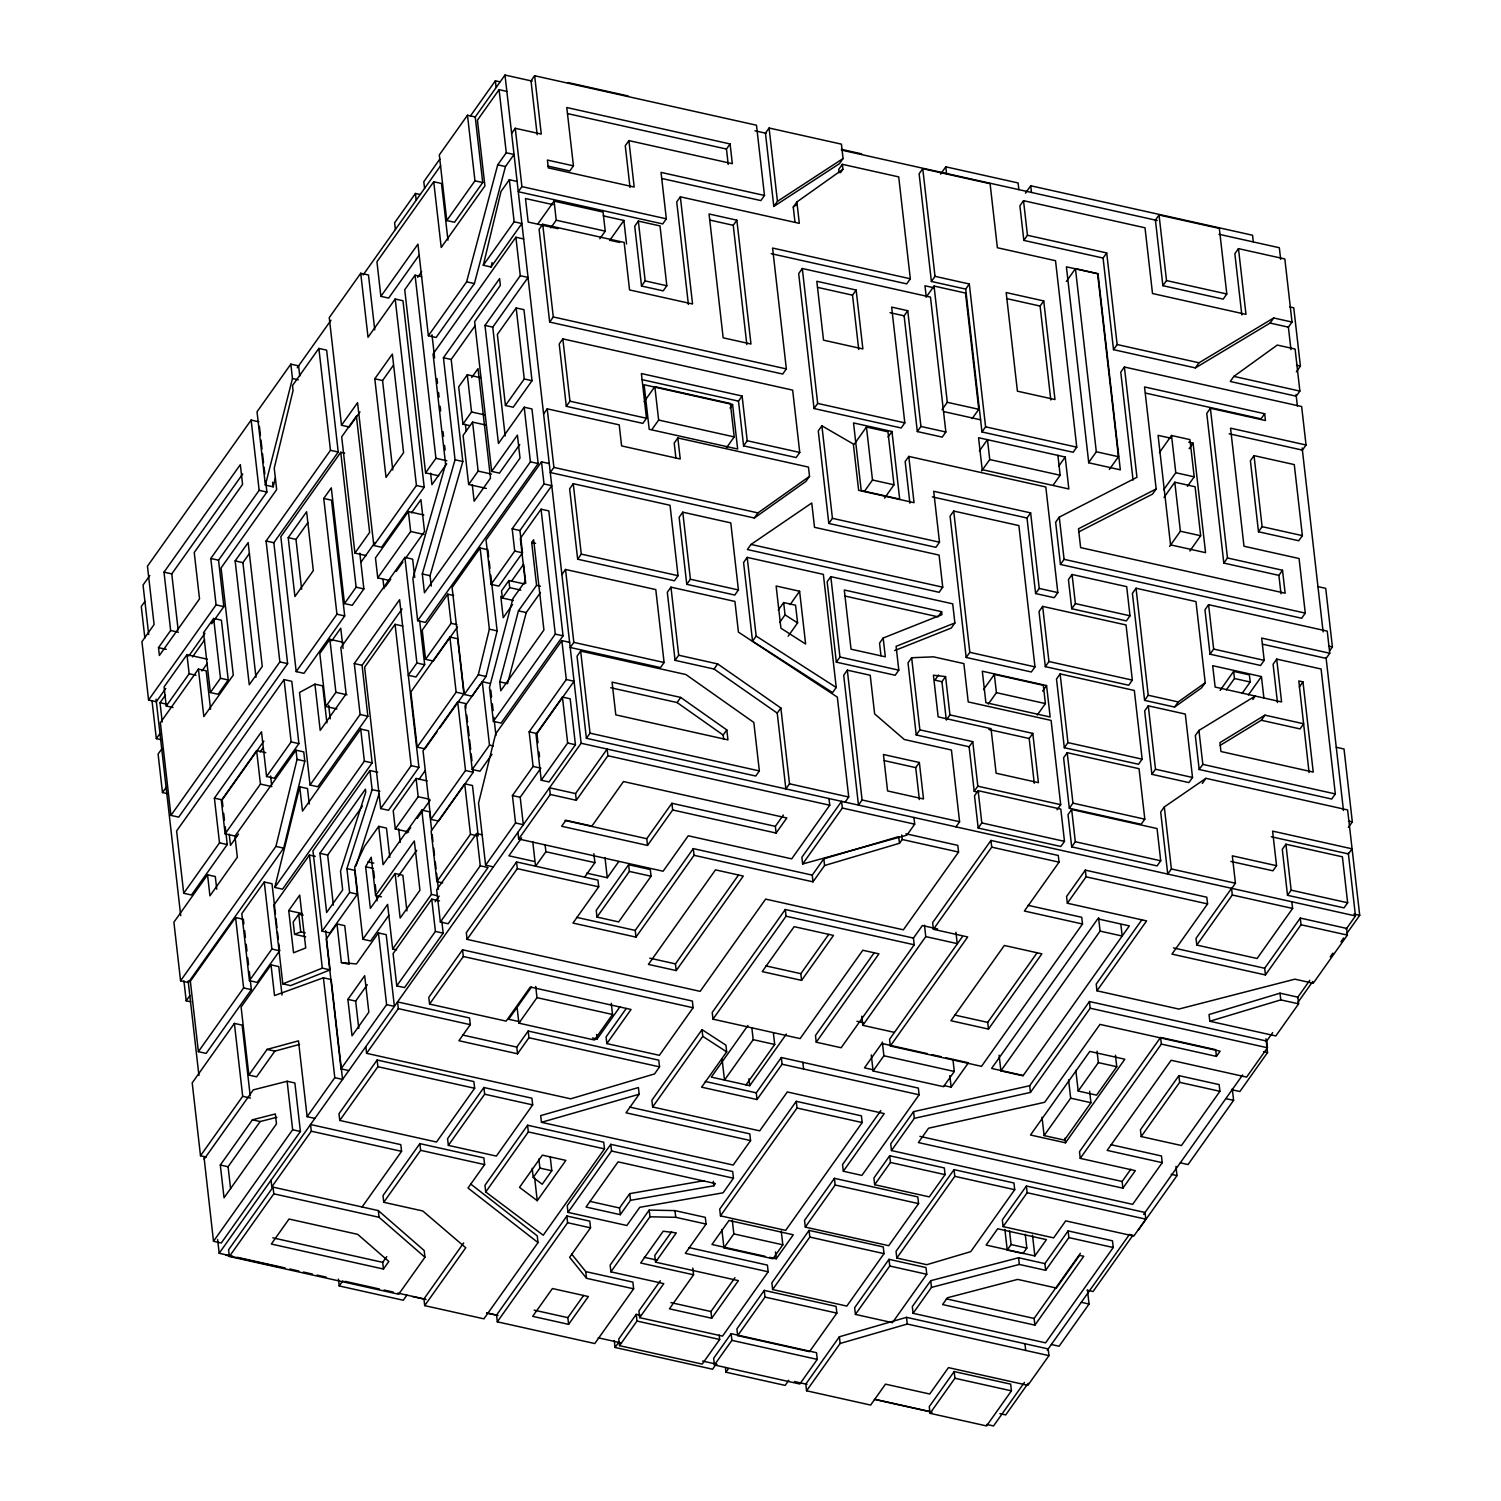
<?xml version="1.0" encoding="UTF-8"?>
<svg xmlns="http://www.w3.org/2000/svg" width="1501" height="1501" viewBox="0 0 1501 1501"><rect width="100%" height="100%" fill="white"/><g stroke="black" fill="none" stroke-linecap="round" stroke-linejoin="round"><path stroke-width="1.5" d="M483.284 265.264L514.149 221.792L521.898 223.518L491.052 266.99L483.284 265.264L501.015 191.471L509.346 179.726L517.113 181.452M491.052 266.99L492.122 262.525M180.57 980.791L275.94 846.395L297.048 759.412L295.997 750.181L303.746 751.907L304.816 761.138L283.708 848.14L188.338 982.517L180.57 980.791L173.891 922.214L207.551 874.802L215.3 876.546L216.744 889.155M490.789 575.239L497.131 630.889L486.061 676.482L472.065 696.22L464.297 694.494L478.312 674.756L489.364 629.144L480.114 547.996L487.881 549.722L488.669 556.683M299.731 786.805L302.489 811.122L360.728 729.073L368.477 730.799L372.135 762.902L282.526 889.174L274.758 887.429L299.731 786.805L307.499 788.55L309.244 804.011M275.452 477.75L273.144 486.831L265.377 485.086L292.47 378.533L290.838 364.143L298.605 365.869L299.768 376.151M499.758 681.867L518.464 610.851L536.57 585.334L531.692 542.499L533.643 539.76L543.925 629.988L500.771 690.779L499.758 681.867L507.526 683.593L526.232 612.577L540.454 592.539M506.269 152.746L514.036 154.472L505.462 166.555L474.391 283.558L436.116 337.481L428.367 335.755L466.623 281.832L497.713 164.81L506.269 152.746L499.082 89.647L506.85 91.392M491.671 471.389L517.413 435.14L520.021 458.086L424.445 592.782L422.306 573.964L455.047 459.775L443.433 357.726L499.589 278.604L500.358 285.396L474.616 321.664L491.671 471.389L499.439 473.134L519.759 444.502M431.256 586.14L430.055 575.69L462.815 461.501L451.182 359.471L475.254 325.548M346.9 868.61L354.668 870.336L357.388 894.164L329.864 932.928L322.115 931.202L349.62 892.438L346.9 868.61L372.117 789.62L369.94 770.52L377.689 772.246M356.056 865.946L379.171 793.56M406.921 910.919L402.85 875.271L395.101 873.544L370.372 908.386L365.625 866.734L371.216 857.24L375.588 895.553L381.404 896.847M258.904 421.819L251.136 420.074L147.454 566.196L154.096 624.529L141.938 641.659L148.58 699.991L156.329 701.736L165.785 688.415M290.838 364.143L257.027 411.781L265.377 485.086M467.486 115.239L439.305 154.941L446.773 220.534L454.54 222.261L482.722 182.54L475.235 116.965L467.486 115.239L474.954 180.814L446.773 220.534M419.98 194.473L415.439 193.46L394.613 222.805L395.363 229.522M439.887 159.012L423.807 181.677L424.577 188.376M470.395 116.009L495.368 80.81L499.795 81.805M374.743 329.882L368.495 275.002L360.728 273.276L329.244 317.63L341.515 425.271L349.283 426.997L359.959 411.949M149.8 575.54L143.045 585.052L148.693 634.548M297.236 367.801L330.989 320.22M363.111 274.983L440.656 165.71M475.104 117.153L504.993 75.05L532.255 81.129M447.955 240.141L441.5 183.478L433.733 181.752L376.939 261.756L380.879 296.354L388.646 298.08L419.079 255.208M499.082 89.647L477.431 120.174L484.917 185.918L441.219 247.477L433.733 181.752M198.413 669.09L160.363 722.713L170.926 815.399L178.694 817.126L287.629 663.63L273.839 542.743L338.232 452.026L326.618 350.146L318.869 348.42L292.507 385.551L293.07 390.523L274.233 468.181L276.672 489.57L221.079 567.922L233.274 675.094L203.836 716.596L198.413 669.09L206.181 670.816L210.572 709.279M164.003 572.162L240.329 464.616L242.58 484.354L194.229 552.481L199.52 598.899L159.369 655.468L158.487 647.644L170.645 630.495L164.003 572.162L171.771 573.889L242.749 473.884M144.903 601.394L141.282 606.498L144.865 638.056M661.903 178.506L760.857 200.571L764.478 195.468L756.485 125.221L534.637 75.744L531.016 80.848L537.152 134.696M380.879 296.354L417.935 244.156L428.367 335.755M511.635 133.383L515.256 128.279L541.279 134.077L534.637 75.744M148.58 699.991L216.088 604.884L210.797 558.466L259.148 490.32L251.136 420.074M341.515 425.271L357.557 402.681L373.824 545.52L381.592 547.265L424.201 487.225L402.962 300.744L395.195 299.018L368.026 337.293L360.728 273.276M421.612 276.653L415.064 275.19L404.726 289.749L425.59 472.871L438.705 475.798M417.653 277.366L421.687 271.7M211.697 623.741L223.837 606.61L218.546 560.192L266.897 492.065L265.621 480.733M235.15 560.905L248.153 542.593L262.262 666.425L249.26 684.737L235.15 560.905L242.918 562.631L249.41 553.475M374.8 378.796L392.361 354.067L403.581 452.664L386.038 477.393L374.8 378.796L382.567 380.522L393.375 365.306M170.926 815.399L279.861 661.903L266.09 541.017L330.464 450.3L318.869 348.42M207.307 659.202L186.968 654.661L164.059 686.933L166.236 706.014L173.009 707.534M213.649 618.45L203.536 632.709L210.346 692.524L218.114 694.269L228.227 679.991L221.416 620.176L213.649 618.45L220.478 678.264L210.346 692.524M188.732 656.068L204.943 633.253M515.256 128.279L521.916 186.612L518.277 191.715L662.71 223.93L666.331 218.827L661.04 172.39L764.478 195.468M162.221 721.962L160.025 702.712L165.448 695.076M192.484 656.969L204.661 639.82M344.63 453.152L340.746 452.27L280.837 536.701L296.204 671.604L303.971 673.33L344.705 615.935L331.515 500.189L323.747 498.463L336.937 614.209L296.204 671.604M166.236 706.014L189.145 673.743L186.968 654.661M288.211 537.658L306.617 511.747L313.315 570.624L294.928 596.554L288.211 537.658L295.978 539.384L307.799 522.723M323.747 498.463L331.289 487.844L344.479 603.59L352.247 605.316L363.88 588.917L359.808 553.156M201.941 670.966L207.344 663.329M160.888 739.655L156.329 738.642L159.969 733.52M515.894 237.233L433.057 353.992L445.609 464.278L412.869 578.467L417.672 620.682L425.44 622.408L538.165 463.565L531.954 408.947L524.187 407.221L498.445 443.489L484.992 325.417L520.284 275.696L515.894 237.233L523.661 238.978M630.026 187.512L625.26 145.728L628.9 140.606L732.338 163.684L730.086 143.946L566.778 107.528L573.438 165.861L569.798 170.964L548.109 166.142M161.714 748.98L158.093 754.084L162.483 792.547L167.043 793.56M537.865 223.968L554.057 201.134L603.064 212.054L605.241 231.154L599.837 238.753M842.342 164.322L842.905 169.294L796.881 201.96L799.32 223.349L680.347 196.819L692.561 303.99L629.557 289.937L624.153 242.43L542.724 224.268L539.103 229.39L549.666 322.077L782.715 374.049L786.355 368.927L772.583 248.04L910.319 278.773L898.705 176.893L842.342 164.322L838.703 169.425L839.078 172.746M550.829 227.833L556.233 220.215L554.057 201.134M162.483 792.547L166.104 787.425M505.162 435.965L492.76 327.143L528.052 277.422L520.284 275.696M480.583 377.708L467.299 374.743L458.687 386.864L462.946 424.108L469.588 425.59M516.175 307.949L497.356 334.46L505.443 405.495L513.211 407.221L532.029 380.71L523.943 309.675L516.175 307.949L524.262 378.984L505.443 405.495M471.746 377.501L478.031 368.627L490.508 478.144L474.147 501.221L472.29 484.898M354.93 553.1L369.64 532.386L356.394 416.133L341.684 436.847L354.93 553.1L366.225 555.614M360.859 562.387L375.044 542.405M373.824 545.52L416.434 485.48L395.195 299.018M425.59 472.871L435.928 458.312L415.064 275.19M462.946 424.108L471.539 411.968L467.299 374.743M183.722 893.264L219.502 842.849L214.399 798.138L261.493 731.794L266.578 776.505L274.345 778.231L298.905 743.633L291.794 681.323L284.045 679.597L176.611 830.954L183.722 893.264L191.49 894.99L227.251 844.575L225.225 826.695M423.882 515.012L408.385 511.56L375.475 557.922L377.745 577.866L388.815 580.324M485.855 425.064L472.571 422.1L463.077 435.459L468.668 484.485L486.38 488.425M344.479 603.59L356.131 587.191L340.746 452.27M411.462 512.929L420.899 499.608L424.539 531.56L405.645 558.184M446.698 463.884L431.932 484.692L430.618 473.171M549.666 322.077L553.287 316.955L542.724 224.268M609.669 240.498L623.872 220.459L603.289 215.863M343.147 642.297L329.864 639.332L319.807 653.517L325.848 706.502L336.918 708.96M331.759 640.852L340.746 628.187L343.054 648.47M377.745 577.866L410.655 531.485L408.385 511.56M265.79 752.676L256.633 750.631L221.322 800.408L225.112 833.824L236.558 836.376M222.936 806.581L222.167 799.864L263.876 741.1M260.105 751.945L262.769 748.192M638.338 221.097L634.717 226.201L641.527 286.034L663.198 290.856L666.819 285.753L660.008 225.919L638.338 221.097L645.167 280.912L641.527 286.034M414.726 577.51L412.644 559.141L404.876 557.396L340.84 647.644L346.112 693.912L320.201 730.405L314.929 684.156L322.696 685.882L326.899 722.9M385.382 586.722L390.785 579.105M396.189 571.506L402.943 561.993M562.837 338.888L559.216 344.01L566.309 406.321L642.86 423.376L646.481 418.272L641.396 373.561L742.113 396.02L747.217 440.731L743.595 445.853L796.13 457.561L799.752 452.458L792.659 390.129L562.837 338.888L569.948 401.199L566.309 406.321M468.668 484.485L478.144 471.108L472.571 422.1M225.112 833.824L260.442 784.066L256.633 750.631M266.578 776.505L291.138 741.907L284.045 679.597M680.347 196.819L676.726 201.922L688.396 304.44M402.043 608.956L362.06 665.299L367.858 716.24L317.837 786.749L310.069 785.004L360.109 714.495L354.292 663.555L399.604 599.706L418.929 767.367L388.478 810.296L380.71 808.551L364.612 667.27L395.063 624.341L402.831 626.067M325.848 706.502L335.886 692.336L329.864 639.332M295.997 750.181L234.944 836.188L237.346 857.221L209.934 895.834L207.551 874.802M238.509 834.087L230.497 845.363L229.24 834.237M728.21 164.416L726.465 149.049L730.086 143.946M543.606 413.938L547.227 408.835L619.219 424.877L621.602 445.91L680.234 458.987L677.833 437.954L808.457 467.092L809.508 476.324L805.868 481.446L754.328 518.014L550.267 472.515L553.907 467.411L547.227 408.835M417.672 620.682L530.416 461.839L524.187 407.221M769.094 128.017L765.454 133.139L773.803 206.444L839.434 163.665L843.055 158.543L841.423 144.152L769.094 128.017L777.443 201.34L773.803 206.444M480.114 547.996L452.101 587.473L464.297 694.494M453.583 595.503L447.767 594.19L422.231 630.176L425.552 659.314L433.32 661.04L457.505 626.949M549.253 463.565L541.486 461.839L486.043 539.966L491.09 584.377L498.857 586.103L522.479 552.818L519.946 530.528L551.768 485.686L544.019 483.96L512.179 528.802L514.712 551.073L491.09 584.377M243.875 923.79L243.35 919.25L235.582 917.524L190.364 981.241L198.376 1051.657L206.144 1053.402L251.38 989.666L249.297 971.485M404.876 557.396L416.903 663.01L408.216 675.262L415.983 676.989L424.67 664.755L419.698 621.133M275.434 913.771L272 883.733L264.251 881.988L241.792 913.621L249.429 980.66L257.196 982.404L279.636 950.771L278.848 943.829M746.823 344.555L733.239 225.3L736.86 220.178L709.054 213.986L723.163 337.819L750.969 344.029L736.86 220.178M425.552 659.314L451.088 623.328L447.767 594.19M190.74 1001.824L186.199 1000.811L189.839 995.688M439.718 728.004L463.903 693.912L457.636 638.769L449.868 637.043L410.88 691.961L417.165 747.123L424.933 748.849L437.035 731.794M541.054 509.177L520.322 538.39L525.2 581.243L512.873 598.599L489.495 687.402L493.36 721.362L501.128 723.088L563.063 635.824L548.822 510.903L541.054 509.177L555.295 634.097L493.36 721.362M274.758 887.429L364.368 761.157L360.728 729.073M315.248 856.339L309.431 855.045L273.839 905.197L282.807 983.868L290.575 985.613L330.089 969.89L325.604 930.639M573.251 483.697L569.63 488.801L577.66 559.216L674.418 580.793L678.039 575.69L670.028 505.274L573.251 483.697L581.281 554.113L577.66 559.216M369.94 770.52L312.959 850.823L322.115 931.202M524.412 583.964L508.914 580.512L501.54 590.887L502.366 598.017L513.436 600.494M511.503 581.262L523.568 564.282L525.763 583.476M319.901 853.318L365.4 789.207L365.737 792.153L340.521 871.124L342.66 889.924L326.636 912.514L319.901 853.318L327.668 855.063L362.454 806.037M502.366 598.017L509.721 587.641L508.914 580.512M644.135 401.724L654.83 386.639L730.387 403.488L734.195 436.904L726.165 448.217M288.736 910.582L299.712 895.121L305.735 947.938L293.539 952.779L288.736 910.582L302.02 913.546M794.967 222.035L793.26 207.063L796.881 201.96M512.591 604.509L503.21 617.718L500.79 596.385M198.376 1051.657L243.612 987.939L235.582 917.524M249.429 980.66L271.887 949.045L264.251 881.988M303.183 915.178L298.755 914.203L293.183 922.046L294.571 934.354L305.66 936.812M417.165 747.123L456.154 692.186L449.868 637.043M380.71 808.551L411.161 765.641L395.063 624.341M282.019 995.088L278.773 966.588L271.024 964.862L241.098 1007.002L248.866 1075.091L256.615 1076.817L274.852 1051.132L299.525 1044.415M465.967 708.097L465.46 703.519L457.692 701.793L423.019 750.65L430.843 819.358L438.592 821.085L473.284 772.227L472.759 767.63M651.959 429.474L658.639 420.055L654.83 386.639M250.198 1095.768L242.149 1025.127L234.381 1023.401L192.203 1082.859L200.496 1155.751L206.331 1157.065M840.485 172.709L842.905 169.294M389.81 857.39L386.47 828.102L378.721 826.357L364.537 846.339L354.668 867.128L362.886 939.251L370.634 940.977L388.853 915.31M490.039 683.443L482.271 681.717L464.991 706.089L472.215 769.488L479.964 771.233L491.953 754.346M427.166 780.914L416.096 778.456L393.206 810.709L395.288 828.984L408.572 831.948M561.899 574.583L565.521 569.461L655.787 589.593L664.099 662.504L660.478 667.607L570.211 647.475L573.832 642.372L565.521 569.461M418.835 779.582L425.365 770.388M395.288 828.984L418.179 796.731L416.096 778.456M677.833 437.954L674.212 443.076L675.882 457.786M336.974 923.941L341.365 962.535L349.133 964.261L344.742 925.667L336.974 923.941L326.261 939.026L341.046 1068.862L348.814 1070.588M802.303 268.51L798.682 273.632L814.049 408.535L901.182 427.973L904.822 422.85L891.632 307.105L907.749 310.707L920.939 426.453L917.317 431.556L942.215 437.11L945.855 432.007L930.47 297.104L802.303 268.51L817.67 403.413L814.049 408.535M431.65 830.072L429.567 811.835L421.8 810.108L383.074 864.689L378.721 826.357M406.752 833.149L410.674 827.614M417.203 818.42L430.262 800.014M375.588 895.553L414.314 840.973L419.942 890.243L400.167 918.087L395.101 873.544M248.866 1075.091L267.084 1049.405L298.474 1040.85L307.123 1116.669L314.891 1118.414M430.843 819.358L465.516 770.482L457.692 701.793M569.63 642.353L561.862 640.627L495.63 733.933L478.538 803.166L485.611 865.176L493.379 866.903M472.215 769.488L489.495 745.115L482.271 681.717M730.011 408.084L732.582 404.482L644.117 384.744L649.201 429.305L737.648 449.024L732.582 404.482M398.046 876.584L416.734 850.241M200.496 1155.751L242.693 1096.312L234.381 1023.401M478.219 836.001L472.477 785.53L464.71 783.803L431.125 831.122L436.885 881.594L442.701 882.888M743.595 445.853L738.492 401.142L742.113 396.02M204.136 1159.185L253.331 1089.857L287.123 1081.264L294.89 1082.99L300.406 1131.491L221.266 1243.016L213.498 1241.271L204.061 1157.477M362.886 939.251L387.596 904.409L392.68 948.97L396.564 949.833M341.046 1068.862L386.62 1004.657L394.388 1006.383L386.207 934.654L378.44 932.928L356.431 963.961L341.365 962.535M580.662 651.078L577.041 656.181L586.384 738.286L755.716 776.036L759.356 770.932L753.821 722.45L685.919 674.549L580.662 651.078L590.024 733.163L586.384 738.286M965.687 289.093L981.973 431.95L1073.14 452.27L1076.761 447.167L1055.522 260.705L997.377 247.74L990.097 183.704L922.759 168.694L919.119 173.797L931.389 281.456L965.687 289.093L969.308 283.989L935.01 276.334L931.389 281.456M682.767 512.179L679.127 517.301L686.764 584.339L734.796 595.053L738.417 589.949L730.781 522.892L682.767 512.179L690.404 579.236L686.764 584.339M220.309 1165.02L252.412 1119.802L275.34 1113.967L276.465 1123.911L224.043 1197.779L220.309 1165.02L228.077 1166.746L260.161 1121.547L276.841 1117.288M485.611 865.176L515.556 822.98L512.441 795.549L533.099 766.429L529.159 731.831L566.29 679.521L561.862 640.627M347.894 999.385L364.687 975.725L368.833 1012.181L352.041 1035.84L347.894 999.385L355.662 1001.111L367.276 984.731M562.425 697.046L536.007 734.27L541.242 780.22L549.01 781.946L575.427 744.74L570.192 698.791L562.425 697.046L567.659 743.014L541.242 780.22M537.977 742.789L536.926 733.576L574.057 681.248L566.29 679.521M858.722 349.527L852.53 295.172L856.152 290.049L816.807 281.287L823.524 340.164L862.869 348.945L856.152 290.049M436.885 881.594L470.47 834.275L464.71 783.803M940.583 174.154L945.78 166.817L1018.11 182.953L1018.879 189.651M392.68 948.97L431.406 894.39L421.8 810.108M482.421 834.837L476.586 833.543L436.678 889.793L440.356 922.027L448.124 923.753L488.031 867.522L480.264 865.796L440.356 922.027M439.512 900.9L431.744 899.174L393.093 953.623L396.771 985.876L404.538 987.602L443.17 933.153L441.857 921.633M435.159 901.763L439.174 896.116M515.556 822.98L523.324 824.706L520.19 797.294L540.867 768.156L533.099 766.429M845.082 802.116L848.722 797.012L837.333 697.121L738.436 632.127L734.927 601.432L670.947 587.154L667.307 592.276L675.075 660.346L714.063 669.033L777.237 713.106L785.867 788.926L789.507 783.803L780.858 707.984L717.684 663.93L678.696 655.224L675.075 660.346M213.498 1241.271L292.639 1129.746L287.123 1081.264M396.771 985.876L435.421 931.408L431.744 899.174M307.123 1116.669L334.798 1077.68L323.409 977.789L274.514 995.557L271.024 964.862M910.319 278.773L906.698 283.877L771.214 253.669M232.824 1256.299L219.184 1253.26L581.112 743.258L504.993 75.05M229.353 1256.487L273.82 1193.82L273.051 1187.122L228.584 1249.789L229.353 1256.487L398.684 1294.237L424.952 1257.238L424.183 1250.539L378.308 1210.594L271.812 1186.859L311.307 1131.21L310.538 1124.512L400.805 1144.644L401.574 1151.342L362.079 1206.992M366.582 1053.327L398.309 1008.616L397.559 1001.918L469.532 1017.978L470.301 1024.676L458.912 1040.718L517.545 1053.796L528.934 1037.735L528.164 1031.037L658.77 1060.175L659.539 1066.873L654.53 1073.928L570.643 1098.826L366.582 1053.327L365.831 1046.629M828.984 798.532L829.753 805.23L791.702 858.853L688.246 835.776L663.104 871.218L518.689 839.003L550.285 794.479L549.516 787.781L575.54 793.579L607.136 749.055L607.905 755.754L576.309 800.277L550.285 794.479M521.635 837.839L508.895 855.795L534.075 861.405M754.328 518.014L757.949 512.91L809.508 476.324M908.78 456.417L914.053 502.685L858.628 490.32L853.356 444.052L821.891 425.815L818.27 430.918L828.815 523.455L935.874 547.321L939.495 542.217L933.697 491.277L1030.643 512.892L1039.236 588.448L1035.615 593.552L1054.209 597.698L1057.83 592.595L1045.803 486.981L908.78 456.417L905.159 461.539L909.906 503.173M694.044 855.307L812.998 881.837L824.593 865.514L899.474 843.281L898.724 836.582L823.824 858.816L812.247 875.139L693.274 848.609L694.044 855.307L635.974 937.112L572.969 923.059L598.711 886.81L597.942 880.111L516.532 861.949L466.323 932.684L467.092 939.382L700.141 991.354L765.623 899.099L903.377 929.813L958.557 852.061L957.788 845.363L905.929 833.787M917.317 431.556L904.127 315.81L907.749 310.707M377.126 1060.006L338.982 1113.742L339.751 1120.44L436.51 1142.017L474.654 1088.281L473.884 1081.583L377.126 1060.006L377.896 1066.704L339.751 1120.44M467.092 939.382L517.301 868.647L516.532 861.949M462.552 949.814L428.798 997.377L429.567 1004.075L506.118 1021.13L530.322 987.02L631.058 1009.479L606.836 1043.608L659.371 1055.316L693.124 1007.753L692.374 1001.054L462.552 949.814L463.321 956.512L429.567 1004.075M926.136 297.217L934.054 286.053L965.518 293.07L978.765 409.304L972.16 418.61M751.025 544.431L747.385 549.535L939.119 592.295L942.741 587.191L939.082 555.089L814.518 527.32L811.76 503.004L751.025 544.431L942.741 587.191M747.198 557.396L743.577 562.519L752.545 641.19L832.605 692.599L836.245 687.496L823.355 574.376L747.198 557.396L756.166 636.068L752.545 641.19M545.126 845.007L545.895 851.742L535.557 866.302L532.742 841.629M1025.464 193.16L1030.718 185.768L1252.566 235.244L1253.316 241.942M1103.085 258.059L1113.517 349.658L1195.378 367.914L1270.071 323.071L1288.402 327.162L1292.023 322.058L1284.837 258.96L1238.475 248.622L1245.98 314.366L1152.505 293.521L1145 227.777L1023.513 200.684L1019.892 205.787L1023.832 240.385L1103.085 258.059L1106.706 252.937L1027.453 235.263L1023.832 240.385M854.294 444.146L866.452 427.016L887.954 431.819L893.996 484.804L884.558 498.126M610.719 687.739L677.082 702.543L680.722 697.44L726.822 729.936L727.947 739.88L615.804 714.87L612.07 682.129L680.722 697.44M714.063 669.033L717.684 663.93M888.048 437.035L891.969 431.5L853.525 422.926L861.218 490.546L899.681 499.12L891.969 431.5M828.815 523.455L832.436 518.333L821.891 425.815M584.564 877.241L594.903 862.662L593.871 853.694M778.25 610.175L783.653 602.558L795.568 605.222L797.594 622.915L788.138 636.218M864.388 491.427L872.494 480.001L866.452 427.016M790.164 604.547L799.601 591.244L776.13 586.009L780.933 628.206L805.624 644.042L799.601 591.244M779.657 622.465L785.042 614.866L783.653 602.558M586.685 873.15L607.286 877.747L618.75 861.574M538.015 1242.584L467.993 1188.023L484.617 1164.588L483.866 1157.89L419.867 1143.631L382.999 1195.584L383.749 1202.282L422.757 1210.969L465.76 1247.763L424.689 1305.626L483.904 1318.835L538.015 1242.584L537.264 1235.886L470.92 1184.195M531.448 987.151L508.651 1019.254L520.003 1021.787M942.028 409.735L947.3 402.306L934.054 286.053M383.749 1202.282L420.636 1150.329L419.867 1143.631M830.803 576.647L827.164 581.769L836.338 662.147L895.178 675.262L898.818 670.159L896.097 646.331L954.88 622.953L952.703 603.834L830.803 576.647L839.96 657.025L836.338 662.147M647.513 845.419L672.673 809.977L776.111 833.055L786.805 817.97L623.497 781.552L591.901 826.094L565.877 820.278L561.637 826.263L647.513 845.419L646.762 838.703L671.904 803.279L775.342 826.357L783.372 815.043M628.619 864.726L596.235 910.375L596.985 917.073L618.656 921.914L651.059 876.246L650.289 869.548L628.619 864.726L629.388 871.424L596.985 917.073M723.651 739.036L723.182 735.058L726.822 729.936M611.263 1003.268L612.539 1014.488L594.452 1040.005L518.896 1023.157L536.983 997.64L535.707 986.42M406.902 1295.138L403.281 1300.241L339.207 1285.944L342.847 1280.841M483.885 1087.512L447.579 1138.677L448.349 1145.376L496.362 1156.089L532.686 1104.905L531.917 1098.207L483.885 1087.512L484.654 1094.21L448.349 1145.376M1050.813 400.016L1040.099 306.054L1043.739 300.932L1006.177 292.564L1017.415 391.179L1054.978 399.547L1043.739 300.932M517.545 1053.796L516.776 1047.098L528.164 1031.037M1066.404 281.4L1075.448 268.641L1097.569 273.576L1118.433 456.698L1109.37 469.457M383.449 1269.039L388.834 1261.459L357.688 1234.347L289.036 1219.037L271.306 1244.029L383.449 1269.039L382.699 1262.341L386.733 1256.656M777.237 713.106L780.858 707.984M981.973 431.95L985.594 426.828L969.308 283.989M635.974 937.112L635.223 930.414L693.274 848.609M979.365 451.032L987.47 439.605L989.741 459.55L981.635 470.958M1159.035 214.981L1155.414 220.103L1162.881 285.678L1223.184 299.131L1226.805 294.008L1219.337 228.433L1159.035 214.981L1166.521 280.574L1162.881 285.678M953.717 511.053L950.077 516.156L966.175 657.457L1031.356 671.979L1034.977 666.876L1018.879 525.575L953.717 511.053L969.815 652.335L966.175 657.457M847.315 670.159L843.693 675.281L858.478 805.118L862.099 799.995L847.315 670.159L870.224 675.262L874.633 713.876L904.296 739.505L951.428 750.012L959.589 821.741L955.968 826.845M527.583 1125.225L484.973 1185.283L485.742 1191.982L543.231 1235.229L604.49 1148.903L603.74 1142.205L527.583 1125.225L528.352 1131.923L485.742 1191.982M592.576 1037.979L597.117 1038.992L619.913 1006.871M883.17 638.019L885.327 656.819L851.029 649.183L844.294 589.987L941.634 611.695L941.971 614.641L883.17 638.019L879.548 643.122L880.974 655.656M626.255 1008.466L606.085 1036.91L606.836 1043.608M463.678 1242.922L423.939 1298.928L424.689 1305.626M676.219 970.584L743.295 876.059L715.489 869.867L648.413 964.393L676.219 970.584L675.45 963.886L738.511 875.045M1113.517 349.658L1117.138 344.536L1106.706 252.937M550.229 1156.99L551.805 1170.742L542.217 1184.251L533.23 1177.478L539.891 1168.097L538.84 1158.922M941.634 611.695L938.012 616.817L845.194 596.103M1057.06 809.789L1060.7 804.686L1051.094 720.405L968.22 701.924L963.867 663.611L933.528 656.838L911.651 657.738L908.011 662.842L916.229 734.965L969.121 746.766L972.761 741.663L919.869 729.861L916.229 734.965M1229.188 433.789L1302.399 450.112L1306.039 444.99L1301.648 406.546L1124.399 367.013L1120.759 372.135L1133.067 480.132M537.245 1200.687L565.858 1160.386L542.386 1155.151L519.515 1187.347L537.245 1200.687L534.637 1177.76M1058.674 466.229L1065.203 457.017L978.558 437.71L982.198 469.644L1068.843 488.97L1065.203 457.017M1035.615 593.552L1027.003 518.014L1030.643 512.892M954.88 622.953L951.259 628.056L894.652 650.571M1053.402 484.767L1060.156 475.254L1057.886 455.31M1238.475 248.622L1234.854 253.744L1241.834 314.947M750.575 1140.572L733.182 1165.057L541.467 1122.316L540.698 1115.618L638.413 1087.55L639.163 1094.248L626.011 1112.804L750.575 1140.572L749.806 1133.874L629.782 1107.1M802.641 863.994L842.361 808.045L841.592 801.346L801.872 857.296L802.641 863.994L906.885 835.156L914.691 824.18L913.921 817.482M1088.563 462.702L1096.312 451.763L1075.448 268.641M938.538 675.018L934.917 680.141L941.934 681.698L945.574 676.595L933.416 675.225L938.163 716.878L991.054 728.679L996.12 773.221L1038.411 782.659L1032.801 733.389L949.945 714.908L946.305 720.03L941.934 681.698M610.776 1144.325L567.228 1205.678L567.997 1212.376L626.855 1225.51L639.764 1207.311L723.088 1192.807L733.445 1178.21L732.676 1171.512L610.776 1144.325L611.545 1151.023L567.997 1212.376M1124.399 367.013L1136.951 477.318L1059.274 517.113L1055.653 522.235L1060.457 564.451L1301.648 618.243L1305.27 613.121L1299.059 558.522L1243.991 546.233L1230.539 428.16L1306.039 444.99M633.628 1288.815L586.516 1278.308L569.63 1257.294L590.531 1227.837L589.78 1221.139L566.871 1216.016L496.531 1315.12L497.3 1321.818L594.79 1343.545L633.628 1288.815L632.878 1282.117L585.746 1271.61L571.675 1254.085M913.452 938.087L785.286 909.512L712.206 1012.462L712.975 1019.16L800.108 1038.598L862.812 950.264L878.929 953.848L816.244 1042.201L841.142 1047.754L914.222 944.786L913.452 938.087L922.365 925.535L937.618 928.931M702.018 1029.648L651.884 1100.271L652.654 1106.969L759.712 1130.853L787.293 1091.959L884.239 1113.592L843.318 1171.249L861.912 1175.396L919.119 1094.792L918.349 1088.094L781.327 1057.53L756.279 1092.841L757.029 1099.539L701.624 1087.174L726.672 1051.863L725.921 1045.165L702.018 1029.648L702.768 1036.347L652.654 1106.969M497.3 1321.818L567.622 1222.715L566.871 1216.016M712.975 1019.16L786.055 916.21L785.286 909.512M1195.378 367.914L1199.018 362.792L1273.692 317.968L1292.023 322.058M919.362 799.526L915.723 767.63L919.362 762.508L883.432 754.496L887.579 790.952L923.509 798.964L919.362 762.508M1060.457 564.451L1064.096 559.329L1059.274 517.113M983.53 689.616L994.337 674.399L1043.308 685.319L1045.39 703.594L1037.285 715.02M1042.651 606.385L1039.03 611.489L1045.315 666.65L1128.714 685.244L1132.336 680.122L1126.05 624.979L1042.651 606.385L1048.936 661.528L1045.315 666.65M747.911 1025.502L711.305 1077.118L749.75 1085.692L786.374 1034.076M620.307 1214.684L630.495 1200.331L713.838 1185.809L715.414 1183.576L618.074 1161.868L586.028 1207.029L620.307 1214.684L619.538 1207.986L629.726 1193.633L704.063 1180.668M1072.07 574.489L1068.431 579.592L1071.752 608.731L1126.369 620.907L1130.009 615.804L1126.688 586.666L1072.07 574.489L1075.391 603.608L1071.752 608.731M1159.391 452.608L1171.53 435.496L1189.955 439.605L1194.196 476.83L1187.441 486.343M988.315 704.082L996.42 692.674L994.337 674.399M751.888 1028.204L753.202 1039.668L724.495 1080.12L722.131 1059.481M801.59 980.378L833.487 935.423L794.142 926.661L762.245 971.597L801.59 980.378L800.84 973.68L828.74 934.354M899.474 843.281L902.176 839.491L901.669 835.025M1270.071 323.071L1273.692 317.968M1078.938 531.804L1152.543 494.092L1156.164 488.97L1144.531 386.939L1264.686 413.732L1265.456 420.524L1210.388 408.253L1206.766 413.357L1223.822 563.081L1278.89 575.371L1282.511 570.249L1227.462 557.978L1223.822 563.081M1233.878 376.376L1230.257 381.479L1296.264 396.208L1299.885 391.086L1295.1 349.039L1277.276 345.061L1233.878 376.376L1299.885 391.086M568.598 1324.351L588.354 1296.545L552.424 1288.533L532.686 1316.339L568.598 1324.351L567.847 1317.653L583.645 1295.401M1189.167 448.668L1193.089 443.151L1188.717 442.176M768.174 1271.797L685.319 1253.316L706.07 1224.065L705.301 1217.367L674.981 1210.613L649.201 1210.087L610.138 1265.137L610.907 1271.835L663.798 1283.636L639.651 1317.653L722.525 1336.115L768.174 1271.797L767.405 1265.099L689.034 1247.612M1163.631 489.851L1175.79 472.721L1171.53 435.496M610.907 1271.835L649.971 1216.786L649.201 1210.087M745.997 1084.923L774.704 1044.471L773.409 1033.007M1164.007 497.45L1174.795 482.215L1195.096 486.756L1200.669 535.763L1189.88 550.98M1042.651 691.06L1046.572 685.544L982.311 671.21L985.894 702.674L1050.156 717.009L1046.572 685.544M978.69 792.322L974.205 791.327L977.826 786.205L972.761 741.663M757.029 1099.539L782.096 1064.228L781.327 1057.53M1060.119 673.911L1056.498 679.034L1064.322 747.723L1138.527 764.272L1142.148 759.168L1134.324 690.46L1060.119 673.911L1067.943 742.62L1064.322 747.723M978.127 790.671L974.505 795.793L978.183 828.045L1060.851 846.47L1064.49 841.367L1060.813 809.114L978.127 790.671L981.804 822.923L978.183 828.045M671.641 1231.702L654.774 1255.455L655.543 1262.153L738.398 1280.634L711.718 1318.234L669.427 1308.816L693.556 1274.799L692.805 1268.101M874.182 952.797L815.475 1035.502L816.244 1042.201M655.543 1262.153L676.294 1232.903L663.217 1231.214L640.664 1262.998L693.556 1274.799M1034.264 783.297L1029.179 738.511L1032.801 733.389M1136.032 588.223L1132.411 593.345L1144.606 700.367L1174.57 707.046L1201.588 687.871L1205.228 682.767L1195.978 601.601L1136.032 588.223L1148.227 695.244L1144.606 700.367M1169.579 546.458L1180.386 531.223L1174.795 482.215M1264.686 413.732L1261.046 418.835L1145.451 393.056M1296.357 371.854L1300.41 366.15L1293.749 307.799L1289.866 306.936M640.702 1315.345L636.236 1314.351L618.768 1338.967L619.538 1345.665L702.205 1364.09L719.673 1339.492L719.167 1335.027M660.346 1280.728L638.901 1310.955L639.651 1317.653M716.183 1364.09L712.543 1369.212L615.072 1347.466L618.693 1342.363M619.538 1345.665L636.987 1321.049L636.236 1314.351M1254.029 455.629L1250.389 460.732L1258.495 531.767L1298.74 540.754L1302.38 535.632L1294.275 464.597L1254.029 455.629L1262.116 526.663L1258.495 531.767M796.262 1101.321L719.711 1209.168L720.48 1215.866L785.661 1230.388L862.193 1122.56L861.424 1115.862L796.262 1101.321L797.012 1108.019L720.48 1215.866M1082.502 923.997L1024.376 911.032L1059.049 862.174L1058.28 855.476L990.96 840.447L932.646 922.608L933.416 929.307L967.713 936.962L890.337 1045.991L981.504 1066.329L1082.502 923.997L1081.733 917.299L1028.072 905.328M894.258 1032.35L862.812 1025.333L925.779 936.605L924.485 925.235M933.416 929.307L991.711 847.146L990.96 840.447M1067.211 752.676L1063.59 757.78L1069.331 808.251L1141.173 824.274L1144.813 819.171L1139.053 768.7L1067.211 752.676L1072.952 803.148L1069.331 808.251M781.252 1231.064L782.828 1244.817L772.921 1258.757L723.951 1247.838L733.839 1233.897L732.282 1220.125M962.404 936.68L889.568 1039.292L890.337 1045.991M953.004 1060.006L954.298 1071.47L943.51 1086.686L873.094 1070.982L883.901 1055.766L882.325 1042.013M1208.586 604.678L1204.965 609.8L1210.031 654.192L1260.577 665.468L1264.198 660.346L1261.666 638.075L1329.755 653.254L1327.24 631.133L1208.586 604.678L1213.652 649.07L1210.031 654.192M711.718 1318.234L710.949 1311.536L734.965 1277.689M1071.658 809.508L1068.018 814.611L1071.695 846.864L1157.083 865.908L1160.723 860.786L1157.046 828.552L1071.658 809.508L1075.335 841.742L1071.695 846.864M1148.284 705.826L1144.663 710.93L1151.886 774.328L1188.886 782.584L1192.526 777.48L1185.302 714.063L1148.284 705.826L1155.507 769.225L1151.886 774.328M880.843 1110.609L842.549 1164.551L843.318 1171.249M769.581 1257.313L776.242 1258.795L793.279 1234.779L729.017 1220.463L711.962 1244.479L765.154 1256.337M834.406 1178.323L804.536 1220.407L805.305 1227.105L888.705 1245.699L918.574 1203.614L917.805 1196.916L834.406 1178.323L835.175 1185.021L805.305 1227.105M1174.57 707.046L1178.21 701.943L1205.228 682.767M731.118 1333.657L713.65 1358.274L714.42 1364.972L799.808 1384.016L817.276 1359.399L816.506 1352.701L731.118 1333.657L731.888 1340.355L714.42 1364.972M764.234 1290.391L736.897 1328.929L737.666 1335.627L809.508 1351.65L836.864 1313.112L836.095 1306.414L764.234 1290.391L765.003 1297.089L737.666 1335.627M809.077 1230.388L771.852 1282.83L772.621 1289.528L846.827 1306.076L884.033 1253.635L883.263 1246.937L809.077 1230.388L809.827 1237.087L772.621 1289.528M788.775 1380.282L785.154 1385.404L725.94 1372.195L728.36 1368.781M1162.224 1162.675L1107.175 1150.385L1171.136 1060.269L1246.618 1077.099L1267.444 1047.754L1266.694 1041.056L1089.426 1001.523L1029.686 1085.711L913.565 1111.641L890.712 1143.856L891.463 1150.554L1132.655 1204.346L1162.224 1162.675L1161.474 1155.976L1110.815 1144.663M1085.317 870.13L1066.573 896.529L1067.342 903.227L1146.595 920.901L1096.968 990.81L1178.848 1009.066L1294.894 979.177L1313.225 983.268L1347.391 935.104L1346.622 928.406L1300.279 918.068L1264.668 968.258L1265.437 974.956L1171.962 954.111L1207.573 903.921L1206.804 897.223L1085.317 870.13L1086.067 876.828L1067.342 903.227M891.463 1150.554L914.334 1118.339L913.565 1111.641M889.68 1155.751L873.901 1178.004L874.67 1184.702L929.288 1196.879L945.067 1174.645L944.317 1167.947L889.68 1155.751L890.449 1162.468L874.67 1184.702M1220.144 690.404L1233.634 671.379L1249.376 674.887L1250.202 682.017L1242.096 693.424M988.465 1029.086L1041.882 953.829L1004.338 945.461L950.921 1020.718L988.465 1029.086L987.714 1022.387L1037.172 952.703M1226.355 689.916L1234.46 678.508L1233.634 671.379M1252.828 699.485L1255.249 696.07L1198.943 730.424L1195.321 735.528L1199.186 769.488L1331.687 799.039L1335.327 793.935L1321.086 669.014L1276.713 659.108L1273.092 664.23L1277.464 702.562M944.298 1085.636L951.146 1087.156L968.426 1062.783L945.63 1057.698M1164.307 806.956L1160.686 812.079L1167.74 874.07L1171.38 868.966L1164.307 806.956L1205.941 778.325L1347.617 809.921L1359.718 915.31L1346.303 934.204M1248.382 694.963L1261.44 676.576L1212.695 665.693L1215.135 687.045L1281.591 701.961L1276.713 659.108M1199.186 769.488L1202.826 764.384L1198.943 730.424M1202.301 783.447L1205.941 778.325M1023.213 1075.485L991.617 1068.431L1097.756 918.856L1129.352 925.911L1023.007 1075.804L1000.886 1070.87L1100.083 931.108L1098.563 917.655M1261.328 720.255L1264.949 715.151L1303.675 723.782L1300.054 728.904L1261.328 720.255L1220.219 745.34M889.005 1259.32L854.651 1307.709L855.42 1314.407L892.438 1322.662L926.774 1274.274L926.004 1267.576L889.005 1259.32L889.755 1266.018L855.42 1314.407M954.017 1169.635L896.041 1251.309L896.81 1258.026L926.774 1264.705L970.753 1251.646L1014.714 1189.693L1013.944 1182.994L954.017 1169.635L954.786 1176.334L896.81 1258.026M1299.341 686.989L1302.962 681.867L1298.797 680.947L1309.078 772.583M839.378 1336.772L805.812 1384.091L806.562 1390.789L870.636 1405.067L885.496 1384.147L929.719 1394.016L948.444 1367.617L1027.885 1385.329L1048.955 1355.628L1048.186 1348.93L906.51 1317.334L839.378 1336.772L840.147 1343.47L806.562 1390.789M1329.698 650.721L1332.4 646.931L1325.721 588.354L1317.953 586.628M1329.755 653.254L1326.133 658.376L1262.566 644.192M1141.811 919.869L1096.218 984.112L1096.968 990.81M914.334 1118.339L1030.455 1092.409L1090.195 1008.222L1089.426 1001.523M1044.902 1263.617L1018.56 1257.744L930.714 1280.691L912.308 1306.602L913.077 1313.3L1045.578 1342.851L1113.254 1247.519L1112.485 1240.82L1068.112 1230.914L1044.902 1263.617L1045.672 1270.315L1019.31 1264.442L931.483 1287.389L913.077 1313.3M1089.651 1091.227L1090.946 1102.71L1064.415 1140.103L1044.114 1135.582L1070.663 1098.169L1068.581 1079.838M1115.449 1055.259L1116.763 1066.723L1096.593 1095.148L1078.187 1091.039L1098.357 1062.614L1097.043 1051.15M1231.814 888.367L1235.436 883.245L1232.321 855.833L1276.544 865.702L1272.604 831.122L1352.045 848.834L1348.405 853.938L1271.253 836.732M1196.785 945.067L1232.302 895.009L1231.552 888.311L1196.016 938.369L1196.785 945.067L1257.088 958.501L1292.605 908.443L1291.836 901.745M1026.384 1186.015L1002.33 1219.9L1003.1 1226.598L1053.646 1237.875L1065.71 1220.876L1133.818 1236.055L1145.788 1219.168L1145.038 1212.47L1026.384 1186.015L1027.153 1192.713L1003.1 1226.598M1065.504 1142.805L1124.831 1059.218L1089.801 1051.413L1030.493 1135L1065.504 1142.805L1064.978 1138.208M1285.907 844.219L1282.286 849.341L1287.52 895.29L1344.014 907.88L1347.654 902.776L1342.401 856.827L1285.907 844.219L1291.141 890.168L1287.52 895.29M1276.544 865.702L1272.923 870.805L1230.895 861.443M1025.277 1234.31L1026.834 1248.082L1022.969 1253.523L1007.227 1250.014L1011.092 1244.554L1009.516 1230.801M1080.251 1158.378L1161.361 1044.096L1160.592 1037.397L1079.5 1151.68L1080.251 1158.378L1135.319 1170.649L1122.879 1188.173L918.387 1142.561L928.575 1128.208L1044.696 1102.278L1099.97 1024.395L1220.107 1051.188L1216.429 1056.385L1161.361 1044.096M1034.864 1255.924L1046.422 1239.638L997.677 1228.756L986.119 1245.061L1034.864 1255.924L1032.5 1235.21M954.167 1371.558L929.269 1406.625L930.038 1413.323L986.532 1425.931L1011.43 1390.845L1010.661 1384.147L954.167 1371.558L954.917 1378.256L930.038 1413.323M1348.367 827.464L1352.326 821.891L1344.014 748.999L1336.265 747.254M1178.904 1075.635L1140.422 1129.84L1141.192 1136.557L1181.437 1145.526L1219.919 1091.302L1219.15 1084.604L1178.904 1075.635L1179.655 1082.334L1141.192 1136.557M1045.672 1270.315L1068.881 1237.612L1068.112 1230.914M1265.437 974.956L1301.048 924.766L1300.279 918.068M1122.879 1188.173L1122.129 1181.475L1130.835 1169.204M1034.883 1325.139L1083.741 1256.281L1079.594 1255.343L1056.385 1288.046L1017.659 1279.396L947.394 1297.765L942.59 1304.557L1034.883 1325.139L1034.114 1318.441L1080.345 1253.297M1024.451 1382.383L993.531 1425.95L986.701 1424.43M1047.304 1350.187L1129.015 1235.06M1143.668 1214.403L1242.64 1074.941M1266.506 1041.3L1272.66 1032.632M1297.521 997.621L1309.791 980.303M1346.041 929.232L1355.478 915.948L1348.311 853.075M1298.009 1002.255L1312.775 981.466M1330.205 956.887L1332.888 953.116M1340.937 941.765L1343.62 937.994M1028.166 1383.284L1005.708 1414.918L999.891 1413.623M1298.609 1003.85L1275.812 1035.953L1209.806 1021.243L1209.037 1014.545L1280.015 993.174L1297.84 997.152L1298.609 1003.85L1280.785 999.891L1209.806 1021.243M1138.358 1230.07L1177.009 1175.602L1175.958 1166.39M1087.475 1290.26L1089.051 1304.031L1059.106 1346.228L1051.338 1344.502M1232.283 1088.75L1233.597 1100.346L1188.042 1164.551L1180.274 1162.825M1265.962 1038.748L1267.538 1052.539L1239.864 1091.527L1232.096 1089.801M793.26 207.063L796.937 204.455M777.443 201.34L843.055 158.543M1264.949 715.151L1219.938 742.62L1220.951 751.513L1313.244 772.096L1302.962 681.867M314.929 684.156L299.525 692.468L310.069 785.004M1156.164 488.97L1078.487 528.784L1080.626 547.602L1285.137 593.214L1282.511 570.249M294.571 934.354L300.763 931.877L305.191 932.871M282.807 983.868L322.321 968.145L330.089 969.89M840.147 1343.47L907.279 1324.032L1048.955 1355.628M541.467 1122.316L639.163 1094.248M649.971 1216.786L675.731 1217.311L706.07 1224.065M567.866 82.536L628.15 95.989M841.442 149.349L861.63 153.852M754.947 130.793L766.017 133.27M841.423 150.081L1157.271 220.516M1219.018 234.287L1279.34 247.74L1280.672 259.373M567.697 113.644L726.465 149.049M1166.521 280.574L1226.805 294.008M573.438 165.861L547.415 160.063L548.297 167.887L634.191 187.043L628.9 140.606M497.713 164.81L505.462 166.555M709.71 220.047L733.239 225.3M521.916 186.612L666.331 218.827M1006.965 298.661L1040.099 306.054M474.954 180.814L482.722 182.54M1296.526 365.268L1300.41 366.15M933.697 287.704L924.972 285.772L926.155 296.053M552.95 204.643L525.481 198.526L528.164 222.035L557.922 228.677M1117.138 344.536L1199.018 362.792M556.233 220.215L605.241 231.154M610.532 240.404L619.688 242.449M817.557 287.366L852.53 295.172M890.018 312.677L904.127 315.81M645.167 280.912L666.819 285.753M1171.212 438.273L1158.078 435.346L1170.555 544.863L1205.566 552.668L1193.089 443.151M466.623 281.832L474.391 283.558M947.3 402.306L978.765 409.304M553.287 316.955L786.355 368.927M943.547 411.555L980.585 419.811M985.594 426.828L1076.761 447.167M1096.312 451.763L1118.433 456.698M1175.79 472.721L1194.196 476.83M484.992 325.417L492.76 327.143M817.67 403.413L904.822 422.85M920.939 426.453L945.855 432.007M642.24 379.678L738.492 401.142M989.741 459.55L1060.156 475.254M1262.116 526.663L1302.38 535.632M443.433 357.726L451.182 359.471M524.262 378.984L532.029 380.71M1180.386 531.223L1200.669 535.763M658.639 420.055L734.195 436.904M569.948 401.199L646.481 418.272M747.217 440.731L799.752 452.458M872.494 480.001L893.996 484.804M932.309 496.887L1027.003 518.014M471.539 411.968L484.823 414.933M292.47 378.533L298.305 379.828M1064.096 559.329L1305.27 613.121M832.436 518.333L939.495 542.217M530.416 461.839L538.165 463.565M553.907 467.411L757.949 512.91M1328.516 646.068L1332.4 646.931M1039.236 588.448L1057.83 592.595M455.047 459.775L462.815 461.501M435.928 458.312L446.848 460.751M1075.391 603.608L1130.009 615.804M478.144 471.108L491.446 474.072M330.464 450.3L338.232 452.026M1213.652 649.07L1264.198 660.346M416.434 485.48L424.201 487.225M1234.46 678.508L1250.202 682.017M512.179 528.802L519.946 530.528M531.692 542.499L535.576 543.362M581.281 554.113L678.039 575.69M690.404 579.236L738.417 589.949M1048.936 661.528L1132.336 680.122M259.148 490.32L266.897 492.065M969.815 652.335L1034.977 666.876M514.712 551.073L522.479 552.818M1148.227 695.244L1178.21 701.943M410.655 531.485L423.939 534.45M536.57 585.334L540.454 586.216M839.96 657.025L898.818 670.159M996.42 692.674L1045.39 703.594M509.721 587.641L520.791 590.118M422.306 573.964L430.055 575.69M266.09 541.017L273.839 542.743M518.464 610.851L526.232 612.577M1202.826 764.384L1335.327 793.935M1067.943 742.62L1142.148 759.168M356.131 587.191L363.88 588.917M988.859 729.505L1029.179 738.511M555.295 634.097L563.063 635.824M210.797 558.466L218.546 560.192M1155.507 769.225L1192.526 777.48M573.832 642.372L664.099 662.504M489.364 629.144L497.131 630.889M1348.442 821.028L1352.326 821.891M451.088 623.328L456.904 624.622M336.937 614.209L344.705 615.935M216.088 604.884L223.837 606.61M884.295 760.613L915.723 767.63M1072.952 803.148L1144.813 819.171M478.312 674.756L486.061 676.482M977.826 786.205L1060.7 804.686M416.903 663.01L424.67 664.755M354.292 663.555L362.06 665.299M456.154 692.186L463.903 693.912M170.645 630.495L178.413 632.24M279.861 661.903L287.629 663.63M590.024 733.163L759.356 770.932M1075.335 841.742L1160.723 860.786M1291.141 890.168L1347.654 902.776M981.804 822.923L1064.49 841.367M789.507 783.803L848.722 797.012M862.099 799.995L959.589 821.741M1171.38 868.966L1235.436 883.245M1353.902 914.015L1359.718 915.31M158.487 647.644L166.255 649.37M581.112 743.258L1355.478 915.948M529.159 731.831L536.926 733.576M567.659 743.014L575.427 744.74M335.886 692.336L346.975 694.794M607.905 755.754L829.753 805.23M842.361 808.045L914.691 824.18M1232.302 895.009L1292.605 908.443M991.711 847.146L1059.049 862.174M220.478 678.264L228.227 679.991M189.145 673.743L195.918 675.262M360.109 714.495L367.858 716.24M1086.067 876.828L1207.573 903.921M1301.048 924.766L1347.391 935.104M489.495 745.115L493.379 745.978M902.176 839.491L958.557 852.061M465.516 770.482L473.284 772.227M160.025 702.712L166.667 704.194M411.161 765.641L418.929 767.367M291.138 741.907L298.905 743.633M364.368 761.157L372.135 762.902M512.441 795.549L520.19 797.294M1100.083 931.108L1122.185 936.024L1120.909 924.841M1173.482 947.919L1264.668 968.258M297.048 759.412L304.816 761.138M565.051 820.484L646.762 838.703M418.179 796.731L429.248 799.189M372.117 789.62L379.866 791.365M260.442 784.066L271.887 786.618M470.47 834.275L476.286 835.569M545.895 851.742L594.903 862.662M925.779 936.605L957.225 943.622L955.931 932.252M629.388 871.424L651.059 876.246M786.055 916.21L914.222 944.786M214.399 798.138L222.167 799.864M517.301 868.647L598.711 886.81M1090.195 1008.222L1267.444 1047.754M1263.654 1051.657L1267.538 1052.539M1162.806 1037.885L1215.66 1049.687L1216.429 1056.385M367.933 861.855L373.768 863.15M275.94 846.395L283.708 848.14M365.625 866.734L373.393 868.46M576.722 917.374L635.223 930.414M219.502 842.849L227.251 844.575M765.848 965.875L800.84 973.68M431.406 894.39L437.241 895.684M954.58 1015.014L987.714 1022.387M649.783 958.163L675.45 963.886M349.62 892.438L357.388 894.164M1098.357 1062.614L1116.763 1066.723M1179.655 1082.334L1219.919 1091.302M1225.829 1098.619L1233.597 1100.346M856.94 1021.299L863.469 1022.744M435.421 931.408L443.17 933.153M927.393 1053.646L881.781 1043.458L864.482 1067.849L873.601 1069.875M931.952 1054.659L941.071 1056.685M463.321 956.512L693.124 1007.753M883.901 1055.766L954.298 1071.47M1070.663 1098.169L1090.946 1102.71M753.202 1039.668L774.704 1044.471M536.983 997.64L612.539 1014.488M271.887 949.045L279.636 950.771M782.096 1064.228L919.119 1094.792M323.409 977.789L331.177 979.515L342.566 1079.407L334.798 1077.68M1171.193 1174.307L1177.009 1175.602M398.309 1008.616L470.301 1024.676M528.934 1037.735L659.539 1066.873M705.282 1081.47L756.279 1092.841M797.012 1108.019L862.193 1122.56M919.888 1136.37L1122.129 1181.475M462.664 1035.033L516.776 1047.098M243.612 987.939L251.38 989.666M954.786 1176.334L1014.714 1189.693M1027.153 1192.713L1145.788 1219.168M890.449 1162.468L945.067 1174.645M377.896 1066.704L474.654 1088.281M1129.052 1234.404L1132.936 1235.285L1093.028 1291.517L1087.212 1290.222M484.654 1094.21L532.686 1104.905M267.084 1049.405L274.852 1051.132M835.175 1185.021L918.574 1203.614M1068.881 1237.612L1113.254 1247.519M528.352 1131.923L604.49 1148.903M611.545 1151.023L733.445 1178.21M1011.092 1244.554L1026.834 1248.082M242.693 1096.312L250.461 1098.038M539.891 1168.097L551.805 1170.742M420.636 1150.329L484.617 1164.588M809.827 1237.087L884.033 1253.635M1081.283 1302.305L1089.051 1304.031M311.307 1131.21L401.574 1151.342M252.412 1119.802L260.161 1121.547M292.639 1129.746L300.406 1131.491M889.755 1266.018L926.774 1274.274M589.837 1201.344L619.538 1207.986M733.839 1233.897L782.828 1244.817M946.324 1298.853L1034.114 1318.441M567.622 1222.715L590.531 1227.837M644.304 1257.294L657.532 1260.24M765.003 1297.089L836.864 1313.112M273.82 1193.82L379.059 1217.292L424.952 1257.238M670.891 1302.605L710.949 1311.536M954.917 1378.256L1011.43 1390.845M272.826 1237.837L382.699 1262.341M731.888 1340.355L817.276 1359.399M636.987 1321.049L719.673 1339.492M534.168 1310.148L567.847 1317.653M875.646 1399.439L930.564 1411.672M237.383 1257.331L285.152 1267.97M289.712 1268.983L298.812 1271.028M303.352 1272.041L312.452 1274.068M317.011 1275.081L326.111 1277.107M345.136 1281.347L379.453 1289.003M384.031 1290.034L393.187 1292.061M397.765 1293.093L425.121 1299.191M486.605 1312.906L497.994 1315.439L486.737 1313.056M598.205 1337.785L621.339 1342.945M702.581 1361.069L716.99 1364.278M794.423 1381.539L806.975 1384.354M874.37 1399.382L932.102 1412.253M412.587 1296.526L426.059 1299.528M225.732 1255.155L279.974 1267.238M785.042 614.866L797.594 622.915M756.166 636.068L836.245 687.496M702.768 1036.347L726.672 1051.863M677.082 702.543L723.182 735.058M1288.365 326.899L1290.954 349.639M1296.057 394.425L1297.389 406.058M1302.155 447.973L1323.113 631.902M1326.04 657.513L1343.47 810.521M1278.89 575.371L1280.972 593.721M1261.44 676.576L1263.88 697.909M1280.015 993.174L1280.785 999.891M1210.388 408.253L1227.462 557.978M1030.718 185.768L1031.487 192.466M1023.513 200.684L1027.453 235.263M1075.823 1070.401L1078.187 1091.039M945.78 166.817L946.549 173.516M1042.032 1117.232L1044.114 1135.582M1029.686 1085.711L1030.455 1092.409M922.759 168.694L935.01 276.334M969.121 746.766L974.205 791.327M999.103 1055.184L1000.886 1070.87M1018.56 1257.744L1019.31 1264.442M1024.939 1343.751L1025.708 1350.45M945.574 676.595L949.945 714.908M1004.882 1229.375L1007.227 1250.014M911.651 657.738L919.869 729.861M949.833 1075.654L951.146 1087.156M930.714 1280.691L931.483 1287.389M906.51 1317.334L907.279 1324.032M871.274 1054.94L873.094 1070.982M861.762 1016.252L862.812 1025.333M823.824 858.816L824.593 865.514M812.247 875.139L812.998 881.837M802.81 1062.314L803.579 1069.012M775.342 826.357L776.111 833.055M775.454 1251.909L776.242 1258.795M748.961 1078.787L749.75 1085.692M670.947 587.154L678.696 655.224M623.872 220.459L626.555 243.988M721.85 1229.488L723.951 1247.838M671.904 803.279L672.673 809.977M713.331 1181.343L713.838 1185.809M725.415 1367.542L725.94 1372.195M674.981 1210.613L675.731 1217.311M604.978 857.54L607.286 877.747M629.726 1193.633L630.495 1200.331M509.346 179.726L514.149 221.792M541.486 461.839L544.019 483.96M495.368 80.81L496.137 87.508M575.54 793.579L576.309 800.277M596.61 1034.489L597.117 1038.992M614.265 1340.524L615.072 1347.466M539.028 752.02L539.553 756.635M585.746 1271.61L586.516 1278.308M489.195 561.318L490.001 568.279M517.92 832.305L518.689 839.003M465.385 424.314L466.173 431.312M490.808 690.235L491.596 697.027M492.366 703.819L493.135 710.63M493.904 717.422L495.968 735.528M517.095 1007.434L518.896 1023.157M532.18 1168.303L533.23 1177.478M431.988 334.779L434.615 357.838M436.979 378.59L437.504 383.187M438.555 392.418L439.08 397.033M440.131 406.246L440.656 410.861M443.02 431.613L443.546 436.228M444.596 445.441L445.122 450.056M415.439 193.46L416.19 200.158M466.755 714.964L467.543 721.831M468.068 726.428L469.1 735.584M469.625 740.162L470.676 749.318M471.201 753.896L471.971 760.763M476.586 833.543L480.264 865.796M382.567 380.522L392.755 469.963M432.175 834.612L432.945 841.461M433.733 848.29L434.502 855.12M435.29 861.949L436.059 868.779M436.585 873.338L438.405 889.286M382.999 579.499L384.031 588.617M398.684 828.852L400.223 842.342M373.655 870.786L374.443 877.729M375.231 884.652L376.019 891.594M376.545 896.228L377.07 900.863M378.44 932.928L386.62 1004.657M328.681 705.339L330.22 718.866M355.662 1001.111L358.777 1028.448M378.308 1210.594L379.059 1217.292M295.978 539.384L301.645 589.218M327.668 855.063L333.372 905.141M272.619 482.234L273.144 486.831M309.431 855.045L322.321 968.145M259.41 426.34L260.442 435.403M260.968 439.943L262 449.005M262.506 453.527L263.538 462.608M264.063 467.13L264.833 473.922M298.755 914.203L300.763 931.877M338.438 1279.096L339.207 1285.944M270.574 775.961L271.587 784.873M242.918 562.631L255.977 677.307M275.959 918.406L277.01 927.656M277.535 932.271L278.323 939.213M244.644 930.601L245.414 937.431M246.202 944.242L246.971 951.052M247.759 957.863L248.528 964.674M271.062 1180.161L271.812 1186.859M223.687 813.279L224.456 819.996M171.771 573.889L178.15 629.988M228.077 1166.746L230.572 1188.586M156.048 699.147L180.72 915.666M188.15 980.866L198.92 1075.466M217.607 1239.488L219.184 1253.26M152.051 701.005L156.329 738.642M183.929 980.903L186.199 1000.811M1098 273.857L1066.404 266.822L1088.75 462.796L1120.328 469.832L1098 273.857"/></g></svg>
